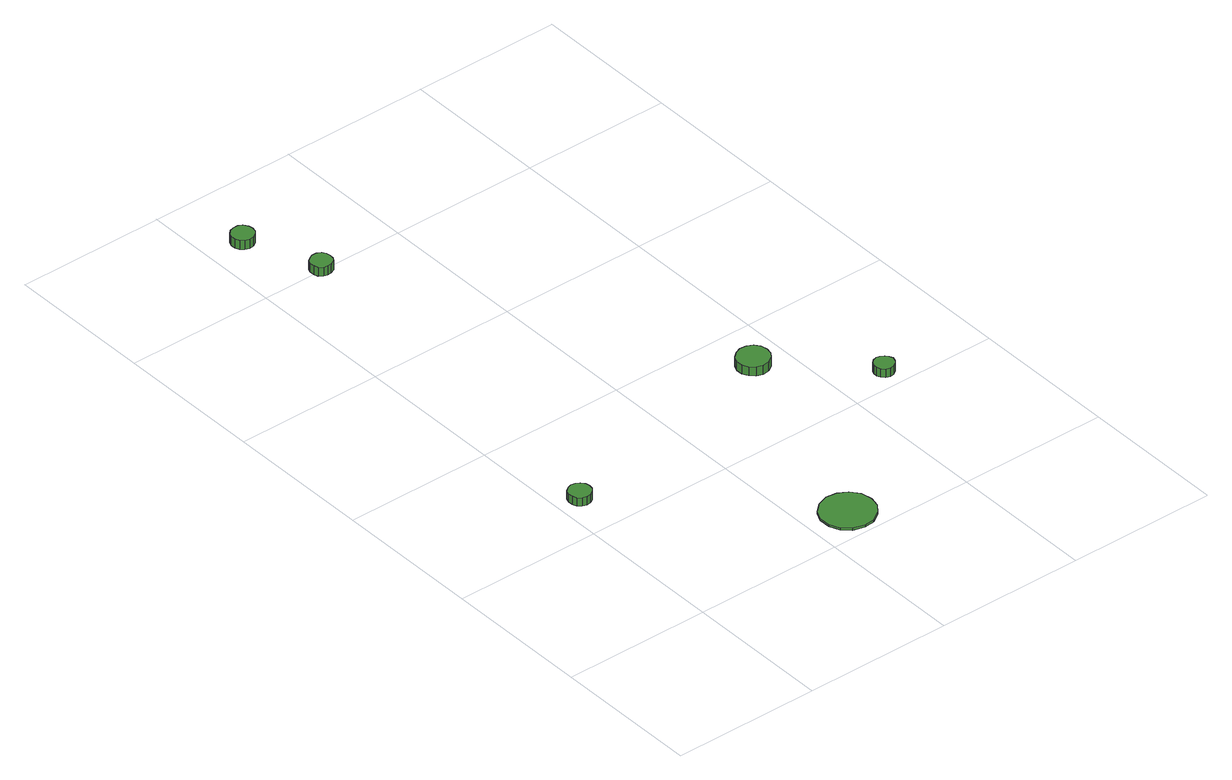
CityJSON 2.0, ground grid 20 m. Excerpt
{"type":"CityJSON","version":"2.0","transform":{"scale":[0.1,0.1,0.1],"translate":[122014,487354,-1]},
"CityObjects":{
"tree1":{"type":"SolitaryVegetationObject","attributes":{"function":"something"},"geometry":[{"type":"MultiSurface","lod":"1","boundaries":[[[0,1,2,3,4,5,6,7,8,9,10,11,12,13,14]],[[15,16,17,18,19,20,21,22,23,24,25,26,27,28,29]],[[0,29,28,1]],[[1,28,27,2]],[[2,27,26,3]],[[3,26,25,4]],[[4,25,24,5]],[[5,24,23,6]],[[6,23,22,7]],[[7,22,21,8]],[[8,21,20,9]],[[9,20,19,10]],[[10,19,18,11]],[[11,18,17,12]],[[12,17,16,13]],[[13,16,15,14]],[[14,15,29,0]]]}]},
"tree2":{"type":"SolitaryVegetationObject","attributes":{"function":"something"},"geometry":[{"type":"MultiSurface","lod":"1","boundaries":[[[30,31,32,33,34,35,36,37,38,39,40,41,42,43,44]],[[45,46,47,48,49,50,51,52,53,54,55,56,57,58,59]],[[30,59,58,31]],[[31,58,57,32]],[[32,57,56,33]],[[33,56,55,34]],[[34,55,54,35]],[[35,54,53,36]],[[36,53,52,37]],[[37,52,51,38]],[[38,51,50,39]],[[39,50,49,40]],[[40,49,48,41]],[[41,48,47,42]],[[42,47,46,43]],[[43,46,45,44]],[[44,45,59,30]]]}]},
"tree3":{"type":"SolitaryVegetationObject","attributes":{"function":"something"},"geometry":[{"type":"MultiSurface","lod":"1","boundaries":[[[60,61,62,63,64,65,66,67,68,69,70,71,72,73,74]],[[75,76,77,78,79,80,81,82,83,84,85,86,87,88,89]],[[60,89,88,61]],[[61,88,87,62]],[[62,87,86,63]],[[63,86,85,64]],[[64,85,84,65]],[[65,84,83,66]],[[66,83,82,67]],[[67,82,81,68]],[[68,81,80,69]],[[69,80,79,70]],[[70,79,78,71]],[[71,78,77,72]],[[72,77,76,73]],[[73,76,75,74]],[[74,75,89,60]]]}]},
"tree4":{"type":"SolitaryVegetationObject","attributes":{"function":"something"},"geometry":[{"type":"MultiSurface","lod":"1","boundaries":[[[90,91,92,93,94,95,96,97,98,99,100,101,102,103,104]],[[105,106,107,108,109,110,111,112,113,114,115,116,117,118,119]],[[90,119,118,91]],[[91,118,117,92]],[[92,117,116,93]],[[93,116,115,94]],[[94,115,114,95]],[[95,114,113,96]],[[96,113,112,97]],[[97,112,111,98]],[[98,111,110,99]],[[99,110,109,100]],[[100,109,108,101]],[[101,108,107,102]],[[102,107,106,103]],[[103,106,105,104]],[[104,105,119,90]]]}]},
"tree5":{"type":"SolitaryVegetationObject","attributes":{"function":"something"},"geometry":[{"type":"MultiSurface","lod":"1","boundaries":[[[120,121,122,123,124,125,126,127,128,129,130,131,132,133,134]],[[135,136,137,138,139,140,141,142,143,144,145,146,147,148,149]],[[120,149,148,121]],[[121,148,147,122]],[[122,147,146,123]],[[123,146,145,124]],[[124,145,144,125]],[[125,144,143,126]],[[126,143,142,127]],[[127,142,141,128]],[[128,141,140,129]],[[129,140,139,130]],[[130,139,138,131]],[[131,138,137,132]],[[132,137,136,133]],[[133,136,135,134]],[[134,135,149,120]]]}]},
"tree6":{"type":"SolitaryVegetationObject","attributes":{"function":"something"},"geometry":[{"type":"MultiSurface","lod":"1","boundaries":[[[150,151,152,153,154,155,156,157,158,159,160,161,162,163,164]],[[165,166,167,168,169,170,171,172,173,174,175,176,177,178,179]],[[150,179,178,151]],[[151,178,177,152]],[[152,177,176,153]],[[153,176,175,154]],[[154,175,174,155]],[[155,174,173,156]],[[156,173,172,157]],[[157,172,171,158]],[[158,171,170,159]],[[159,170,169,160]],[[160,169,168,161]],[[161,168,167,162]],[[162,167,166,163]],[[163,166,165,164]],[[164,165,179,150]]]}]}
},
"vertices":[
[39,254,30],[38,260,30],[34,265,30],[29,268,30],[23,269,30],[17,267,30],[12,263,30],[10,257,30],[10,251,30],[12,245,30],[17,241,30],[23,239,30],[29,240,30],[34,243,30],[38,248,30],[38,248,18],[34,243,18],[29,240,18],[23,239,18],[17,241,18],[12,245,18],[10,251,18],[10,257,18],[12,263,18],[17,267,18],[23,269,18],[29,268,18],[34,265,18],[38,260,18],[39,254,18],
[292,43,12],[289,58,12],[280,70,12],[267,77,12],[253,79,12],[238,74,12],[227,64,12],[221,51,12],[221,36,12],[227,22,12],[238,12,12],[253,8,12],[267,9,12],[280,17,12],[289,29,12],[289,29,9],[280,17,9],[267,9,9],[253,8,9],[238,12,9],[227,22,9],[221,36,9],[221,51,9],[227,64,9],[238,74,9],[253,79,9],[267,77,9],[280,70,9],[289,58,9],[292,43,9],
[64,901,23],[63,907,23],[59,913,23],[54,916,23],[47,916,23],[41,914,23],[37,910,23],[34,904,23],[34,898,23],[37,892,23],[41,888,23],[47,886,23],[54,887,23],[59,890,23],[63,895,23],[63,895,10],[59,890,10],[54,887,10],[47,886,10],[41,888,10],[37,892,10],[34,898,10],[34,904,10],[37,910,10],[41,914,10],[47,916,10],[54,916,10],[59,913,10],[63,907,10],[64,901,10],
[99,801,24],[98,807,24],[95,812,24],[89,815,24],[83,815,24],[78,813,24],[73,809,24],[71,804,24],[71,798,24],[73,792,24],[78,788,24],[83,787,24],[89,787,24],[95,790,24],[98,795,24],[98,795,11],[95,790,11],[89,787,11],[83,787,11],[78,788,11],[73,792,11],[71,798,11],[71,804,11],[73,809,11],[78,813,11],[83,815,11],[89,815,11],[95,812,11],[98,807,11],[99,801,11],
[373,332,26],[371,341,26],[366,348,26],[358,352,26],[349,353,26],[341,350,26],[334,344,26],[330,336,26],[330,327,26],[334,319,26],[341,313,26],[349,310,26],[358,311,26],[366,316,26],[371,323,26],[371,323,13],[366,316,13],[358,311,13],[349,310,13],[341,313,13],[334,319,13],[330,327,13],[330,336,13],[334,344,13],[341,350,13],[349,353,13],[358,352,13],[366,348,13],[371,341,13],[373,332,13],
[477,227,24],[475,232,24],[472,236,24],[467,239,24],[462,240,24],[456,238,24],[452,234,24],[450,229,24],[450,224,24],[452,219,24],[456,215,24],[462,213,24],[467,214,24],[472,217,24],[475,221,24],[475,221,12],[472,217,12],[467,214,12],[462,213,12],[456,215,12],[452,219,12],[450,224,12],[450,229,12],[452,234,12],[456,238,12],[462,240,12],[467,239,12],[472,236,12],[475,232,12],[477,227,12]
]}
